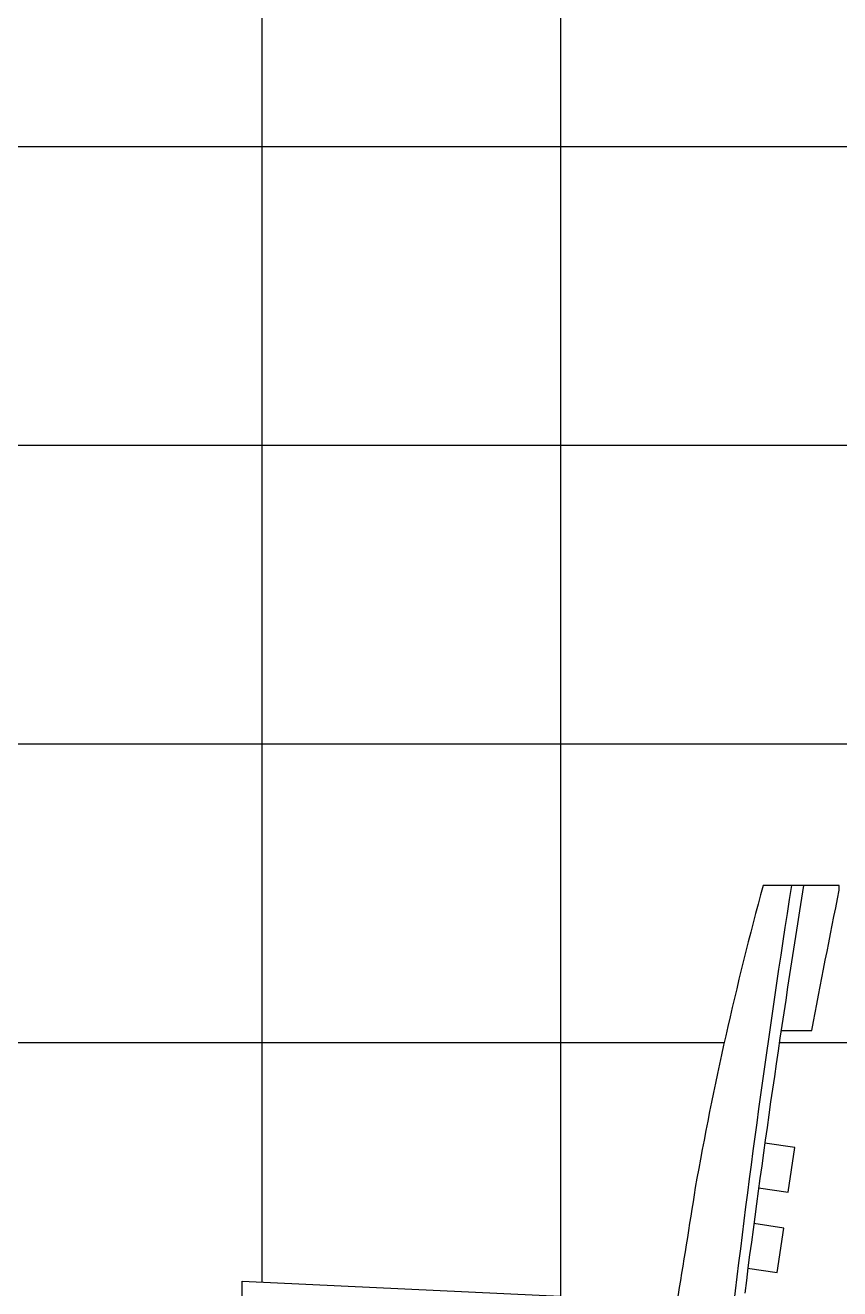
# Model space of a CAD drawing. Extents: x 4356 to 9625, y 5102 to 8915.
# Drawn here: x 6183 to 6728, y 6741 to 7587 of the extents above; entities that cross this region are included whole.
import ezdxf

# ---------------------------------------------------------------- set-up
doc = ezdxf.new("R2010")
doc.units = 0
doc.header["$LTSCALE"] = 10
doc.header["$MEASUREMENT"] = 0
doc.layers.get('0').update_dxf_attribs({"linetype": 'CONTINUOUS'})
for name, color, linetype in [('3', 3, 'CONTINUOUS'), ('4', 4, 'CONTINUOUS'), ('BH', 3, 'CONTINUOUS')]:
    doc.layers.add(name, color=color, linetype=linetype)

# ---------------------------------------------------------------- blocks, each defined once
blk = doc.blocks.new('Y9')
at = {"layer": '3', "ltscale": 40}
blk.add_lwpolyline([(66.74, 905, 0.010067), (25.78, 605.5, 0.004778)], format="xyb", dxfattribs=at)
at = {"layer": '4', "ltscale": 40}
for p, q in [((-302.16, 350), (-301.01, 640)), ((-301.01, 640), (25.78, 624.58))]:
    blk.add_line(p, q, dxfattribs=at)
for points in [[(59.82, 808), (80.49, 808, -0.004665), (98.78, 901.87), (98.78, 905), (47.75, 905, 0.022593), (2.31, 702.72, -0.00263), (-9.97, 626.27)], [(74.86, 905, 0.008071), (35.44, 631.94, 0.004885)]]:
    blk.add_lwpolyline(points, format="xyb", dxfattribs=at)
for points in [[(44.77, 702.57), (64.55, 699.61), (68.94, 729.47), (48.9, 732.46)], [(37.41, 648.73), (57.18, 645.77), (61.58, 675.63), (41.54, 678.62)]]:
    blk.add_lwpolyline(points, dxfattribs=at)
blk = doc.blocks.new('BH8')
at = {"layer": 'BH'}
for p, q in [((1460, 639.38), (1460, 1750)), ((1660, 629.94), (1660, 1750)), ((1244.24, 1400), (2088.91, 1400)), ((1244.24, 1200), (2088.91, 1200)), ((0, 1000), (2088.91, 1000)), ((243.1, 800), (1769.54, 800)), ((1806.41, 800), (2088.91, 800))]:
    blk.add_line(p, q, dxfattribs=at)

msp = doc.modelspace()

# ---------------------------------------------------------------- block references
for name, p in [('BH8', (4881.45, 6106.19)), ('Y9', (6629.23, 6106.19))]:
    msp.add_blockref(name, p)

doc.saveas('drawing.dxf')
